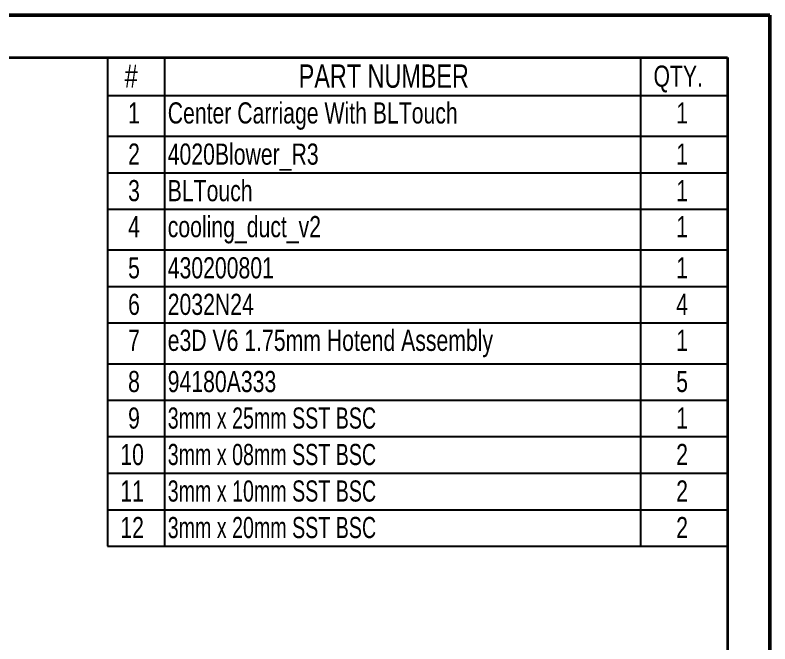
# Model space of a CAD drawing. Header units: millimetres. Extents: x 0 to 279, y 0 to 216.
# Drawn here: x 166.1 to 279.4, y 121.6 to 215.9 of the extents above; entities that cross this region are included whole.
import ezdxf

# ---------------------------------------------------------------- set-up
doc = ezdxf.new("R2010")
doc.units = ezdxf.units.MM
doc.layers.add('PAGE_BORDER', color=7, linetype='Continuous')
doc.layers.add('TITLE_BLOCK_BORDER', color=7, linetype='Continuous')
doc.styles.add('SLDTEXTSTYLE0', font='TXT', dxfattribs={"width": 0.75})
doc.styles.add('SLDTEXTSTYLE2', font='TXT', dxfattribs={"width": 0.694444})

# ---------------------------------------------------------------- blocks, each defined once
blk = doc.blocks.new('SW_TABLEANNOTATION_7')
at = {"layer": 'TITLE_BLOCK_BORDER', "color": 0}
for p, q in [((0, 0), (0, -73.33)), ((93.13, 0), (0, 0)), ((8.56, 0), (8.56, -5.73)), ((80.03, 0), (80.03, -5.73)), ((93.13, -73.33), (93.13, 0)), ((0, -5.73), (93.13, -5.73)), ((8.56, -5.73), (8.56, -73.33)), ((80.03, -5.73), (80.03, -73.33)), ((0, -11.83), (93.13, -11.83)), ((0, -17.31), (93.13, -17.31)), ((0, -22.78), (93.13, -22.78)), ((0, -28.89), (93.13, -28.89)), ((0, -34.37), (93.13, -34.37)), ((0, -39.84), (93.13, -39.84)), ((0, -45.95), (93.13, -45.95)), ((0, -51.43), (93.13, -51.43)), ((0, -56.9), (93.13, -56.9)), ((0, -62.38), (93.13, -62.38)), ((0, -67.86), (93.13, -67.86)), ((0, -73.33), (93.13, -73.33))]:
    blk.add_line(p, q, dxfattribs=at)
at = {"layer": 'TITLE_BLOCK_BORDER', "color": 0, "attachment_point": 1}
for s, insert, char_height, style in [('#', (2.6, -1.05), 3.5, 'SLDTEXTSTYLE0'), ('PART NUMBER', (28.73, -1.05), 3.5, 'SLDTEXTSTYLE0'), ('QTY.', (82, -1.22), 3.175, 'SLDTEXTSTYLE0'), ('1', (3.11, -6.74), 3.17, 'SLDTEXTSTYLE0'), ('Center Carriage With BLTouch', (9.06, -6.74), 3.175, 'SLDTEXTSTYLE0'), ('1', (85.41, -6.74), 3.17, 'SLDTEXTSTYLE0'), ('2', (3.11, -12.92), 3.17, 'SLDTEXTSTYLE0'), ('4020Blower_R3', (9.06, -12.92), 3.175, 'SLDTEXTSTYLE0'), ('1', (85.41, -12.92), 3.17, 'SLDTEXTSTYLE0'), ('3', (3.11, -18.4), 3.17, 'SLDTEXTSTYLE0'), ('BLTouch', (9.06, -18.4), 3.175, 'SLDTEXTSTYLE0'), ('1', (85.41, -18.4), 3.17, 'SLDTEXTSTYLE0'), ('4', (3.11, -23.8), 3.17, 'SLDTEXTSTYLE0'), ('cooling_duct_v2', (9.06, -23.8), 3.175, 'SLDTEXTSTYLE0'), ('1', (85.41, -23.8), 3.17, 'SLDTEXTSTYLE0'), ('5', (3.11, -29.98), 3.17, 'SLDTEXTSTYLE0'), ('430200801', (9.06, -29.98), 3.175, 'SLDTEXTSTYLE0'), ('1', (85.41, -29.98), 3.17, 'SLDTEXTSTYLE0'), ('6', (3.11, -35.46), 3.17, 'SLDTEXTSTYLE0'), ('2032N24', (9.06, -35.46), 3.175, 'SLDTEXTSTYLE0'), ('4', (85.41, -35.46), 3.17, 'SLDTEXTSTYLE0'), ('e3D V6 1.75mm Hotend Assembly', (9.06, -40.86), 3.175, 'SLDTEXTSTYLE0'), ('7', (3.11, -40.86), 3.17, 'SLDTEXTSTYLE0'), ('1', (85.41, -40.86), 3.17, 'SLDTEXTSTYLE0'), ('8', (3.11, -47.04), 3.17, 'SLDTEXTSTYLE0'), ('94180A333', (9.06, -47.04), 3.175, 'SLDTEXTSTYLE0'), ('5', (85.41, -47.04), 3.17, 'SLDTEXTSTYLE0'), ('9', (3.11, -52.52), 3.17, 'SLDTEXTSTYLE0'), ('3mm x 25mm SST BSC', (9.06, -52.52), 3.175, 'SLDTEXTSTYLE2'), ('1', (85.41, -52.52), 3.17, 'SLDTEXTSTYLE0'), ('10', (1.94, -57.99), 3.175, 'SLDTEXTSTYLE0'), ('3mm x 08mm SST BSC', (9.06, -57.99), 3.175, 'SLDTEXTSTYLE2'), ('2', (85.41, -57.99), 3.17, 'SLDTEXTSTYLE0'), ('3mm x 10mm SST BSC', (9.06, -63.47), 3.175, 'SLDTEXTSTYLE2'), ('2', (85.41, -63.47), 3.17, 'SLDTEXTSTYLE0'), ('11', (1.94, -63.47), 3.175, 'SLDTEXTSTYLE0'), ('12', (1.94, -68.95), 3.175, 'SLDTEXTSTYLE0'), ('3mm x 20mm SST BSC', (9.06, -68.95), 3.175, 'SLDTEXTSTYLE2'), ('2', (85.41, -68.95), 3.17, 'SLDTEXTSTYLE0')]:
    blk.add_mtext(s, dxfattribs=dict(at, insert=insert, char_height=char_height, style=style))

msp = doc.modelspace()

# ---------------------------------------------------------------- linework, layer by layer
at = {"color": 7, "linetype": 'Continuous', "lineweight": 50}
for p in [(0, 215.9), (279.4, 0)]:
    msp.add_line(p, (279.4, 215.9), dxfattribs=at)
at = {"layer": 'PAGE_BORDER', "lineweight": 35}
for p, q in [((6.35, 209.55), (273.05, 209.55)), ((273.05, 209.55), (273.05, 6.35))]:
    msp.add_line(p, q, dxfattribs=at)

# ---------------------------------------------------------------- block references
at = {"layer": 'TITLE_BLOCK_BORDER'}
msp.add_blockref('SW_TABLEANNOTATION_7', (179.92, 209.55), dxfattribs=at)

doc.saveas('drawing.dxf')
